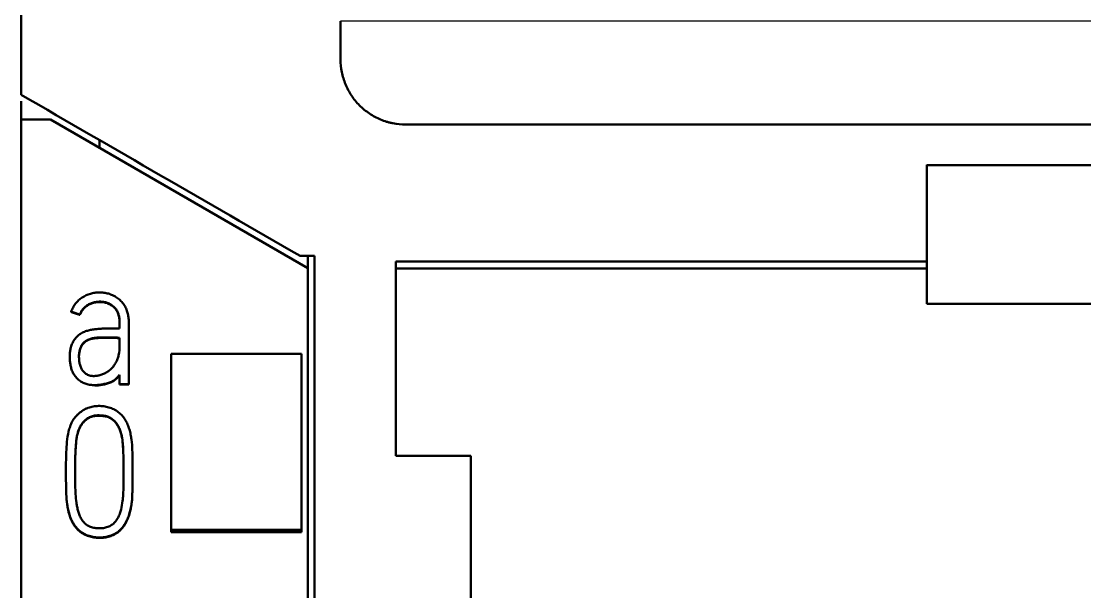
# Model space of a CAD drawing. Header units: millimetres. Extents: x 0 to 594, y 0 to 420.
# Drawn here: x 252.24 to 268.56, y 352.27 to 361.02 of the extents above; entities that cross this region are included whole.
import ezdxf

# ---------------------------------------------------------------- set-up
doc = ezdxf.new("R2010")
doc.units = ezdxf.units.MM
doc.layers.add('1', color=7, linetype='Continuous')

msp = doc.modelspace()

# ---------------------------------------------------------------- linework, layer by layer
at = {"layer": '1', "color": 7, "linetype": 'Continuous', "lineweight": 50}
for p, q in [((257.141, 361.019), (257.141, 360.434)), ((252.241, 359.795), (252.241, 359.514)), ((252.241, 359.514), (252.241, 246.096)), ((252.691, 359.514), (252.241, 359.514)), ((252.691, 359.514), (256.641, 357.234)), ((258.141, 359.434), (281.141, 359.434)), ((253.441, 359.081), (253.441, 359.198)), ((273.141, 358.812), (266.141, 358.812)), ((256.741, 357.42), (256.519, 357.42)), ((256.741, 357.42), (256.519, 357.42)), ((256.641, 357.42), (256.641, 357.234)), ((257.991, 354.354), (257.991, 357.334)), ((266.141, 357.334), (257.991, 357.334)), ((266.141, 357.228), (266.141, 357.334)), ((256.641, 357.234), (256.641, 248.419)), ((266.141, 357.228), (257.991, 357.228)), ((266.141, 356.684), (266.141, 357.228)), ((273.141, 356.684), (266.141, 356.684)), ((253.008, 356.565), (253.008, 356.558)), ((253.142, 356.52), (253.142, 356.514)), ((253.893, 356.364), (253.893, 356.37)), ((253.749, 356.164), (253.749, 356.026)), ((252.986, 355.875), (252.986, 355.869)), ((254.541, 353.216), (254.541, 355.92)), ((256.541, 355.92), (254.541, 355.92)), ((256.541, 353.216), (256.541, 355.92)), ((253.749, 355.596), (253.749, 355.453)), ((253.749, 355.453), (253.749, 355.446)), ((253.749, 355.453), (253.891, 355.453)), ((253.891, 355.446), (253.749, 355.446)), ((253.891, 355.453), (253.891, 355.446)), ((259.141, 354.354), (257.991, 354.354)), ((252.926, 354.12), (252.926, 354.114)), ((253.95, 354.072), (253.95, 354.079)), ((254.541, 353.182), (254.541, 353.216)), ((256.541, 353.216), (254.541, 353.216)), ((256.541, 353.182), (256.541, 353.216)), ((256.541, 353.182), (254.541, 353.182))]:
    msp.add_line(p, q, dxfattribs=at)
at = {"layer": '1', "color": 7, "linetype": 'Continuous', "lineweight": 25}
msp.add_line((282.141, 361.019), (257.141, 361.019), dxfattribs=at)
at = {"layer": '1', "color": 7, "linetype": 'Continuous', "lineweight": 50}
for points, knots in [([(252.241, 371.834), (252.241, 370.749), (252.241, 367.144), (252.241, 363.162), (252.241, 360.264), (252.241, 359.89)], [0, 0, 0, 0, 0.272684, 0.906013, 1, 1, 1, 1]), ([(257.141, 360.434), (257.141, 360.368), (257.148, 360.303), (257.167, 360.208), (257.175, 360.176), (257.194, 360.114), (257.205, 360.083), (257.243, 359.992), (257.273, 359.935), (257.327, 359.853), (257.346, 359.827), (257.387, 359.776), (257.409, 359.751), (257.478, 359.682), (257.529, 359.641), (257.61, 359.586), (257.639, 359.569), (257.697, 359.538), (257.756, 359.51), (257.817, 359.488), (257.864, 359.474), (257.88, 359.469), (257.912, 359.461), (257.928, 359.457), (258.009, 359.441), (258.074, 359.434), (258.141, 359.434)], [0, 0, 0, 0, 0.125, 0.125, 0.1875, 0.1875, 0.25, 0.25, 0.375, 0.375, 0.4375, 0.4375, 0.5, 0.5, 0.625, 0.625, 0.6875, 0.6875, 0.75, 0.8125, 0.8125, 0.84375, 0.84375, 0.875, 0.875, 1, 1, 1, 1]), ([(256.741, 357.42), (256.741, 354.376), (256.741, 344.806), (256.741, 330.636), (256.741, 316.069), (256.741, 301.859), (256.741, 287.565), (256.741, 272.079), (256.741, 259.439), (256.741, 251.474), (256.741, 248.133)], [0, 0, 0, 0, 0.083934, 0.263736, 0.389889, 0.484142, 0.653794, 0.78188, 0.908517, 1, 1, 1, 1]), ([(253.891, 355.453), (253.891, 355.545), (253.891, 355.638), (253.891, 355.777), (253.891, 355.824), (253.891, 355.916), (253.891, 355.963), (253.891, 356.032), (253.891, 356.056), (253.89, 356.102), (253.89, 356.148), (253.89, 356.195), (253.89, 356.241), (253.891, 356.264), (253.892, 356.334), (253.894, 356.38), (253.89, 356.45), (253.888, 356.473), (253.88, 356.519), (253.874, 356.541), (253.861, 356.585), (253.852, 356.607), (253.836, 356.638), (253.831, 356.649), (253.819, 356.668), (253.812, 356.678), (253.791, 356.706), (253.776, 356.723), (253.751, 356.747), (253.742, 356.755), (253.724, 356.769), (253.714, 356.776), (253.685, 356.796), (253.665, 356.807), (253.633, 356.821), (253.622, 356.826), (253.6, 356.834), (253.589, 356.838), (253.556, 356.847), (253.533, 356.852), (253.498, 356.857), (253.486, 356.858), (253.463, 356.859), (253.451, 356.86), (253.416, 356.86), (253.393, 356.858), (253.359, 356.853), (253.347, 356.851), (253.324, 356.846), (253.313, 356.843), (253.257, 356.827), (253.215, 356.807), (253.156, 356.768), (253.138, 356.754), (253.104, 356.723), (253.088, 356.706), (253.067, 356.678), (253.06, 356.669), (253.047, 356.649), (253.03, 356.619), (253.016, 356.587), (253.008, 356.565)], [0, 0, 0, 0, 0.125, 0.125, 0.1875, 0.1875, 0.25, 0.25, 0.28125, 0.28125, 0.3125, 0.34375, 0.34375, 0.375, 0.375, 0.4375, 0.4375, 0.46875, 0.46875, 0.5, 0.5, 0.53125, 0.53125, 0.546875, 0.546875, 0.5625, 0.5625, 0.59375, 0.59375, 0.609375, 0.609375, 0.625, 0.625, 0.65625, 0.65625, 0.671875, 0.671875, 0.6875, 0.6875, 0.71875, 0.71875, 0.734375, 0.734375, 0.75, 0.75, 0.78125, 0.78125, 0.796875, 0.796875, 0.8125, 0.8125, 0.875, 0.875, 0.90625, 0.90625, 0.9375, 0.9375, 0.953125, 0.953125, 0.96875, 1, 1, 1, 1]), ([(253.142, 356.52), (253.148, 356.54), (253.157, 356.558), (253.172, 356.585), (253.178, 356.593), (253.191, 356.609), (253.197, 356.617), (253.219, 356.639), (253.235, 356.651), (253.27, 356.674), (253.288, 356.683), (253.325, 356.699), (253.345, 356.705), (253.385, 356.714), (253.405, 356.717), (253.436, 356.718), (253.446, 356.719), (253.467, 356.718), (253.477, 356.717), (253.507, 356.714), (253.527, 356.71), (253.557, 356.701), (253.566, 356.698), (253.585, 356.69), (253.595, 356.686), (253.622, 356.671), (253.639, 356.659), (253.662, 356.639), (253.669, 356.632), (253.683, 356.617), (253.696, 356.601), (253.707, 356.584), (253.717, 356.566), (253.721, 356.557), (253.733, 356.528), (253.739, 356.509), (253.744, 356.479), (253.746, 356.468), (253.748, 356.448), (253.748, 356.438), (253.749, 356.407), (253.749, 356.387), (253.749, 356.346), (253.749, 356.326), (253.749, 356.305)], [0, 0, 0, 0, 0.0625, 0.0625, 0.09375, 0.09375, 0.125, 0.125, 0.1875, 0.1875, 0.25, 0.25, 0.3125, 0.3125, 0.375, 0.375, 0.40625, 0.40625, 0.4375, 0.4375, 0.5, 0.5, 0.53125, 0.53125, 0.5625, 0.5625, 0.625, 0.625, 0.65625, 0.65625, 0.6875, 0.71875, 0.71875, 0.75, 0.75, 0.8125, 0.8125, 0.84375, 0.84375, 0.875, 0.875, 0.9375, 0.9375, 1, 1, 1, 1]), ([(253.749, 356.392), (253.749, 356.402), (253.749, 356.411), (253.748, 356.431), (253.748, 356.441), (253.746, 356.462), (253.744, 356.472), (253.739, 356.502), (253.733, 356.522), (253.722, 356.55), (253.717, 356.559), (253.707, 356.577), (253.696, 356.594), (253.683, 356.61), (253.67, 356.625), (253.662, 356.632), (253.639, 356.653), (253.622, 356.664), (253.595, 356.679), (253.586, 356.683), (253.567, 356.691), (253.548, 356.698), (253.528, 356.703), (253.508, 356.707), (253.497, 356.709), (253.467, 356.712), (253.446, 356.713), (253.416, 356.711), (253.406, 356.71), (253.385, 356.707), (253.375, 356.706), (253.345, 356.699), (253.326, 356.693), (253.297, 356.681), (253.288, 356.677), (253.27, 356.667), (253.261, 356.662), (253.235, 356.645), (253.219, 356.633), (253.197, 356.611), (253.19, 356.603), (253.178, 356.587), (253.167, 356.57), (253.157, 356.552), (253.149, 356.533), (253.145, 356.524), (253.142, 356.514)], [0, 0, 0, 0, 0.033132, 0.033132, 0.067663, 0.067663, 0.102194, 0.102194, 0.171256, 0.171256, 0.205787, 0.205787, 0.240318, 0.274849, 0.274849, 0.30938, 0.30938, 0.378442, 0.378442, 0.412973, 0.412973, 0.447504, 0.482035, 0.482035, 0.516566, 0.516566, 0.585628, 0.585628, 0.620159, 0.620159, 0.65469, 0.65469, 0.723752, 0.723752, 0.758283, 0.758283, 0.792814, 0.792814, 0.861876, 0.861876, 0.896407, 0.896407, 0.930938, 0.965469, 0.965469, 1, 1, 1, 1]), ([(253.749, 356.305), (253.705, 356.306), (253.661, 356.306), (253.595, 356.305), (253.573, 356.305), (253.529, 356.305), (253.485, 356.304), (253.441, 356.302), (253.397, 356.298), (253.375, 356.296), (253.331, 356.29), (253.309, 356.287), (253.277, 356.279), (253.266, 356.276), (253.245, 356.27), (253.235, 356.267), (253.204, 356.255), (253.184, 356.246), (253.147, 356.224), (253.129, 356.211), (253.095, 356.182), (253.08, 356.167), (253.053, 356.132), (253.042, 356.114), (253.022, 356.074), (253.014, 356.054), (253.001, 356.012), (252.996, 355.991), (252.991, 355.959), (252.99, 355.948), (252.987, 355.926), (252.985, 355.893), (252.985, 355.861), (252.988, 355.817), (252.989, 355.796), (252.994, 355.763), (252.996, 355.753), (253, 355.731), (253.002, 355.72), (253.01, 355.689), (253.017, 355.668), (253.03, 355.638), (253.035, 355.628), (253.045, 355.609), (253.051, 355.599), (253.069, 355.572), (253.082, 355.555), (253.105, 355.531), (253.113, 355.524), (253.13, 355.51), (253.139, 355.503), (253.167, 355.485), (253.186, 355.475), (253.217, 355.463), (253.227, 355.459), (253.248, 355.453), (253.259, 355.45), (253.291, 355.443), (253.313, 355.44), (253.357, 355.438), (253.379, 355.438), (253.423, 355.441), (253.445, 355.443), (253.488, 355.45), (253.51, 355.454), (253.542, 355.461), (253.552, 355.464), (253.574, 355.47), (253.584, 355.473), (253.615, 355.485), (253.635, 355.494), (253.663, 355.512), (253.672, 355.518), (253.689, 355.532), (253.697, 355.539), (253.721, 355.562), (253.736, 355.578), (253.749, 355.596)], [0, 0, 0, 0, 0.0625, 0.0625, 0.09375, 0.09375, 0.125, 0.15625, 0.15625, 0.1875, 0.1875, 0.21875, 0.21875, 0.234375, 0.234375, 0.25, 0.25, 0.28125, 0.28125, 0.3125, 0.3125, 0.34375, 0.34375, 0.375, 0.375, 0.40625, 0.40625, 0.4375, 0.4375, 0.453125, 0.453125, 0.46875, 0.5, 0.5, 0.53125, 0.53125, 0.546875, 0.546875, 0.5625, 0.5625, 0.59375, 0.59375, 0.609375, 0.609375, 0.625, 0.625, 0.65625, 0.65625, 0.671875, 0.671875, 0.6875, 0.6875, 0.71875, 0.71875, 0.734375, 0.734375, 0.75, 0.75, 0.78125, 0.78125, 0.8125, 0.8125, 0.84375, 0.84375, 0.875, 0.875, 0.890625, 0.890625, 0.90625, 0.90625, 0.9375, 0.9375, 0.953125, 0.953125, 0.96875, 0.96875, 1, 1, 1, 1]), ([(253.749, 356.026), (253.75, 355.987), (253.747, 355.948), (253.737, 355.901), (253.734, 355.891), (253.729, 355.872), (253.726, 355.863), (253.717, 355.835), (253.709, 355.817), (253.692, 355.782), (253.682, 355.765), (253.666, 355.741), (253.66, 355.733), (253.648, 355.717), (253.642, 355.71), (253.622, 355.688), (253.608, 355.674), (253.577, 355.65), (253.561, 355.639), (253.535, 355.625), (253.526, 355.62), (253.508, 355.612), (253.499, 355.608), (253.472, 355.597), (253.453, 355.591), (253.414, 355.582), (253.395, 355.579), (253.365, 355.577), (253.355, 355.577), (253.336, 355.577), (253.326, 355.578), (253.296, 355.583), (253.277, 355.589), (253.25, 355.601), (253.242, 355.606), (253.225, 355.617), (253.218, 355.623), (253.203, 355.637), (253.196, 355.644), (253.184, 355.659), (253.178, 355.667), (253.168, 355.684), (253.163, 355.693), (253.155, 355.711), (253.151, 355.72), (253.142, 355.748), (253.137, 355.767), (253.132, 355.796), (253.131, 355.806), (253.129, 355.825), (253.124, 355.874), (253.127, 355.922), (253.137, 355.971), (253.14, 355.98), (253.146, 355.999), (253.149, 356.008), (253.161, 356.036), (253.17, 356.053), (253.188, 356.077), (253.195, 356.084), (253.209, 356.098), (253.217, 356.105), (253.233, 356.116), (253.241, 356.122), (253.259, 356.131), (253.268, 356.135), (253.295, 356.147), (253.314, 356.152), (253.353, 356.16), (253.373, 356.163), (253.412, 356.167), (253.432, 356.168), (253.472, 356.169), (253.492, 356.169), (253.551, 356.17), (253.591, 356.171), (253.67, 356.169), (253.709, 356.167), (253.749, 356.164)], [0, 0, 0, 0, 0.0625, 0.0625, 0.078125, 0.078125, 0.09375, 0.09375, 0.125, 0.125, 0.15625, 0.15625, 0.171875, 0.171875, 0.1875, 0.1875, 0.21875, 0.21875, 0.25, 0.25, 0.265625, 0.265625, 0.28125, 0.28125, 0.3125, 0.3125, 0.34375, 0.34375, 0.359375, 0.359375, 0.375, 0.375, 0.40625, 0.40625, 0.421875, 0.421875, 0.4375, 0.4375, 0.453125, 0.453125, 0.46875, 0.46875, 0.484375, 0.484375, 0.5, 0.5, 0.53125, 0.53125, 0.546875, 0.546875, 0.5625, 0.625, 0.625, 0.640625, 0.640625, 0.65625, 0.65625, 0.6875, 0.6875, 0.703125, 0.703125, 0.71875, 0.71875, 0.734375, 0.734375, 0.75, 0.75, 0.78125, 0.78125, 0.8125, 0.8125, 0.84375, 0.84375, 0.875, 0.875, 0.9375, 0.9375, 1, 1, 1, 1]), ([(253.749, 356.158), (253.71, 356.161), (253.672, 356.163), (253.595, 356.165), (253.556, 356.164), (253.498, 356.163), (253.479, 356.163), (253.441, 356.162), (253.421, 356.161), (253.383, 356.158), (253.364, 356.156), (253.335, 356.151), (253.325, 356.148), (253.306, 356.143), (253.297, 356.14), (253.269, 356.13), (253.251, 356.121), (253.226, 356.105), (253.218, 356.099), (253.203, 356.086), (253.196, 356.079), (253.183, 356.064), (253.177, 356.056), (253.166, 356.039), (253.162, 356.03), (253.153, 356.013), (253.15, 356.003), (253.143, 355.985), (253.14, 355.975), (253.13, 355.934), (253.126, 355.901), (253.126, 355.869)], [0, 0, 0, 0, 0.14645, 0.14645, 0.292901, 0.292901, 0.366126, 0.366126, 0.439351, 0.439351, 0.512576, 0.512576, 0.549189, 0.549189, 0.585802, 0.585802, 0.659027, 0.659027, 0.695639, 0.695639, 0.732252, 0.732252, 0.768865, 0.768865, 0.805477, 0.805477, 0.84209, 0.84209, 0.878702, 0.878702, 1, 1, 1, 1]), ([(253.749, 355.59), (253.736, 355.572), (253.721, 355.556), (253.698, 355.533), (253.69, 355.526), (253.672, 355.513), (253.663, 355.506), (253.636, 355.489), (253.616, 355.479), (253.575, 355.464), (253.554, 355.458), (253.511, 355.448), (253.49, 355.444), (253.447, 355.437), (253.414, 355.433), (253.38, 355.432), (253.369, 355.432)], [0, 0, 0, 0, 0.15321, 0.15321, 0.229815, 0.229815, 0.306419, 0.306419, 0.459629, 0.459629, 0.612839, 0.612839, 0.766049, 0.766049, 0.919258, 1, 1, 1, 1]), ([(253.267, 355.089), (253.293, 355.098), (253.319, 355.105), (253.372, 355.115), (253.398, 355.117), (253.453, 355.118), (253.48, 355.116), (253.533, 355.109), (253.559, 355.103), (253.611, 355.088), (253.637, 355.079), (253.673, 355.061), (253.685, 355.055), (253.708, 355.041), (253.719, 355.033), (253.752, 355.009), (253.771, 354.99), (253.798, 354.96), (253.806, 354.95), (253.822, 354.928), (253.829, 354.917), (253.85, 354.882), (253.862, 354.858), (253.883, 354.809), (253.892, 354.784), (253.904, 354.746), (253.908, 354.733), (253.914, 354.707), (253.923, 354.668), (253.938, 354.576), (253.943, 354.498), (253.948, 354.392), (253.949, 354.339), (253.95, 354.234), (253.95, 354.181), (253.95, 354.075), (253.95, 353.969), (253.949, 353.864), (253.945, 353.758), (253.943, 353.706), (253.932, 353.601), (253.923, 353.548), (253.906, 353.483), (253.902, 353.47), (253.894, 353.445), (253.89, 353.432), (253.875, 353.394), (253.865, 353.37), (253.846, 353.334), (253.84, 353.322), (253.826, 353.299), (253.818, 353.288), (253.795, 353.255), (253.778, 353.235), (253.748, 353.207), (253.738, 353.198), (253.717, 353.181), (253.705, 353.174), (253.671, 353.153), (253.647, 353.141), (253.608, 353.127), (253.595, 353.123), (253.569, 353.115), (253.556, 353.112), (253.516, 353.105), (253.489, 353.102), (253.435, 353.1), (253.408, 353.101), (253.354, 353.107), (253.328, 353.112), (253.289, 353.122), (253.276, 353.126), (253.25, 353.135), (253.238, 353.141), (253.201, 353.158), (253.177, 353.171), (253.145, 353.195), (253.134, 353.204), (253.114, 353.222), (253.104, 353.232), (253.077, 353.262), (253.061, 353.283), (253.039, 353.318), (253.032, 353.329), (253.019, 353.353), (253.013, 353.365), (252.997, 353.402), (252.987, 353.427), (252.975, 353.465), (252.972, 353.478), (252.965, 353.504), (252.962, 353.518), (252.954, 353.557), (252.95, 353.584), (252.932, 353.716), (252.929, 353.823), (252.927, 353.983), (252.926, 354.036), (252.926, 354.143), (252.926, 354.196), (252.928, 354.303), (252.929, 354.356), (252.934, 354.462), (252.937, 354.515), (252.948, 354.621), (252.955, 354.674), (252.974, 354.752), (252.981, 354.778), (252.995, 354.817), (253, 354.829), (253.011, 354.854), (253.017, 354.866), (253.037, 354.902), (253.052, 354.925), (253.078, 354.957), (253.087, 354.967), (253.106, 354.986), (253.116, 354.996), (253.147, 355.022), (253.169, 355.039), (253.205, 355.06), (253.217, 355.066), (253.235, 355.075), (253.245, 355.08), (253.254, 355.084), (253.261, 355.086), (253.264, 355.087), (253.267, 355.089)], [0, 0, 0, 0, 0.015625, 0.015625, 0.03125, 0.03125, 0.046875, 0.046875, 0.0625, 0.0625, 0.078125, 0.078125, 0.085937, 0.085937, 0.09375, 0.09375, 0.109375, 0.109375, 0.117187, 0.117187, 0.125, 0.125, 0.140625, 0.140625, 0.15625, 0.15625, 0.164062, 0.164062, 0.171875, 0.1875, 0.21875, 0.21875, 0.25, 0.25, 0.28125, 0.28125, 0.3125, 0.34375, 0.34375, 0.375, 0.375, 0.40625, 0.40625, 0.414062, 0.414062, 0.421875, 0.421875, 0.4375, 0.4375, 0.445312, 0.445312, 0.453125, 0.453125, 0.46875, 0.46875, 0.476562, 0.476562, 0.484375, 0.484375, 0.5, 0.5, 0.507812, 0.507812, 0.515625, 0.515625, 0.53125, 0.53125, 0.546875, 0.546875, 0.5625, 0.5625, 0.570312, 0.570312, 0.578125, 0.578125, 0.59375, 0.59375, 0.601562, 0.601562, 0.609375, 0.609375, 0.625, 0.625, 0.632812, 0.632812, 0.640625, 0.640625, 0.65625, 0.65625, 0.664062, 0.664062, 0.671875, 0.671875, 0.6875, 0.6875, 0.75, 0.75, 0.78125, 0.78125, 0.8125, 0.8125, 0.84375, 0.84375, 0.875, 0.875, 0.90625, 0.90625, 0.921875, 0.921875, 0.929687, 0.929687, 0.9375, 0.9375, 0.953125, 0.953125, 0.960937, 0.960937, 0.96875, 0.96875, 0.984375, 0.984375, 0.992187, 0.992187, 0.996094, 0.998047, 0.998047, 1, 1, 1, 1]), ([(253.61, 354.936), (253.63, 354.925), (253.648, 354.912), (253.68, 354.881), (253.694, 354.863), (253.719, 354.826), (253.73, 354.807), (253.749, 354.767), (253.758, 354.746), (253.779, 354.682), (253.788, 354.639), (253.796, 354.573), (253.798, 354.551), (253.802, 354.506), (253.803, 354.484), (253.808, 354.373), (253.811, 354.284), (253.812, 354.106), (253.811, 354.017), (253.81, 353.883), (253.809, 353.816), (253.805, 353.749), (253.802, 353.705), (253.799, 353.683), (253.791, 353.617), (253.783, 353.573), (253.766, 353.508), (253.76, 353.487), (253.745, 353.445), (253.736, 353.424), (253.721, 353.395), (253.715, 353.385), (253.703, 353.366), (253.697, 353.357), (253.676, 353.331), (253.66, 353.315), (253.633, 353.295), (253.623, 353.289), (253.604, 353.278), (253.594, 353.273), (253.573, 353.264), (253.562, 353.26), (253.541, 353.254), (253.53, 353.251), (253.497, 353.244), (253.475, 353.242), (253.441, 353.241), (253.43, 353.241), (253.407, 353.242), (253.396, 353.243), (253.363, 353.247), (253.341, 353.252), (253.309, 353.262), (253.298, 353.266), (253.278, 353.275), (253.258, 353.286), (253.239, 353.298), (253.221, 353.312), (253.213, 353.32), (253.197, 353.336), (253.19, 353.344), (253.177, 353.362), (253.171, 353.371), (253.154, 353.4), (253.144, 353.421), (253.127, 353.462), (253.12, 353.483), (253.108, 353.526), (253.103, 353.547), (253.094, 353.591), (253.083, 353.656), (253.077, 353.721), (253.069, 353.852), (253.068, 353.94), (253.068, 354.072), (253.068, 354.116), (253.068, 354.204), (253.069, 354.248), (253.07, 354.336), (253.071, 354.379), (253.075, 354.467), (253.078, 354.511), (253.086, 354.599), (253.092, 354.642), (253.105, 354.696), (253.108, 354.706), (253.114, 354.728), (253.118, 354.738), (253.129, 354.769), (253.138, 354.789), (253.16, 354.827), (253.172, 354.845), (253.2, 354.879), (253.215, 354.895), (253.241, 354.917), (253.25, 354.923), (253.268, 354.935), (253.278, 354.941), (253.298, 354.95), (253.308, 354.955), (253.329, 354.962), (253.34, 354.964), (253.372, 354.971), (253.394, 354.974), (253.427, 354.975), (253.439, 354.974), (253.461, 354.974), (253.472, 354.973), (253.505, 354.969), (253.527, 354.966), (253.559, 354.958), (253.569, 354.954), (253.585, 354.948), (253.593, 354.945), (253.6, 354.941), (253.605, 354.939), (253.608, 354.938), (253.61, 354.936)], [0, 0, 0, 0, 0.015625, 0.015625, 0.03125, 0.03125, 0.046875, 0.046875, 0.0625, 0.0625, 0.09375, 0.09375, 0.109375, 0.109375, 0.125, 0.125, 0.1875, 0.1875, 0.25, 0.25, 0.28125, 0.296875, 0.296875, 0.3125, 0.3125, 0.34375, 0.34375, 0.359375, 0.359375, 0.375, 0.375, 0.382813, 0.382813, 0.390625, 0.390625, 0.40625, 0.40625, 0.414063, 0.414063, 0.421875, 0.421875, 0.429688, 0.429688, 0.4375, 0.4375, 0.453125, 0.453125, 0.460938, 0.460938, 0.46875, 0.46875, 0.484375, 0.484375, 0.492188, 0.492188, 0.5, 0.507813, 0.507813, 0.515625, 0.515625, 0.523438, 0.523438, 0.53125, 0.53125, 0.546875, 0.546875, 0.5625, 0.5625, 0.578125, 0.578125, 0.59375, 0.625, 0.625, 0.6875, 0.6875, 0.71875, 0.71875, 0.75, 0.75, 0.78125, 0.78125, 0.8125, 0.8125, 0.84375, 0.84375, 0.851563, 0.851563, 0.859375, 0.859375, 0.875, 0.875, 0.890625, 0.890625, 0.90625, 0.90625, 0.914063, 0.914063, 0.921875, 0.921875, 0.929688, 0.929688, 0.9375, 0.9375, 0.953125, 0.953125, 0.960938, 0.960938, 0.96875, 0.96875, 0.984375, 0.984375, 0.992188, 0.992188, 0.996094, 0.998047, 0.998047, 1, 1, 1, 1]), ([(253.61, 354.93), (253.59, 354.941), (253.569, 354.949), (253.537, 354.957), (253.526, 354.959), (253.504, 354.963), (253.493, 354.964), (253.46, 354.968), (253.437, 354.969), (253.393, 354.967), (253.371, 354.965), (253.338, 354.958), (253.327, 354.955), (253.306, 354.947), (253.295, 354.943), (253.275, 354.933), (253.266, 354.928), (253.247, 354.915), (253.238, 354.908), (253.221, 354.893), (253.213, 354.886), (253.197, 354.87), (253.19, 354.861), (253.169, 354.835), (253.157, 354.816), (253.141, 354.787), (253.136, 354.777), (253.127, 354.756), (253.123, 354.746), (253.111, 354.714), (253.105, 354.693), (253.091, 354.628), (253.085, 354.584), (253.077, 354.496), (253.074, 354.452), (253.071, 354.363), (253.07, 354.319), (253.069, 354.23), (253.068, 354.186), (253.068, 354.103), (253.068, 354.064), (253.068, 354.025)], [0, 0, 0, 0, 0.050638, 0.050638, 0.075957, 0.075957, 0.101276, 0.101276, 0.151914, 0.151914, 0.202552, 0.202552, 0.227871, 0.227871, 0.25319, 0.25319, 0.278509, 0.278509, 0.303828, 0.303828, 0.329147, 0.329147, 0.354466, 0.354466, 0.405104, 0.405104, 0.430423, 0.430423, 0.455742, 0.455742, 0.50638, 0.50638, 0.607656, 0.607656, 0.708933, 0.708933, 0.810209, 0.810209, 0.911485, 0.911485, 1, 1, 1, 1]), ([(253.812, 354.121), (253.812, 354.146), (253.812, 354.171), (253.81, 354.284), (253.808, 354.372), (253.801, 354.505), (253.799, 354.549), (253.787, 354.636), (253.778, 354.679), (253.757, 354.741), (253.749, 354.762), (253.734, 354.791), (253.729, 354.801), (253.718, 354.821), (253.707, 354.839), (253.693, 354.857), (253.679, 354.874), (253.672, 354.882), (253.656, 354.898), (253.647, 354.905), (253.634, 354.915), (253.629, 354.919), (253.62, 354.925), (253.615, 354.927), (253.61, 354.93)], [0, 0, 0, 0, 0.086827, 0.086827, 0.391218, 0.391218, 0.543414, 0.543414, 0.695609, 0.695609, 0.771707, 0.771707, 0.809756, 0.809756, 0.847805, 0.885853, 0.885853, 0.923902, 0.923902, 0.961951, 0.961951, 0.980976, 0.980976, 1, 1, 1, 1]), ([(259.141, 354.354), (259.141, 352.331), (259.141, 343.782), (259.141, 330.636), (259.141, 316.069), (259.141, 301.859), (259.141, 287.565), (259.141, 272.079), (259.141, 259.32), (259.141, 250.439), (259.141, 246.181), (259.141, 245.383)], [0, 0, 0, 0, 0.055935, 0.236292, 0.362833, 0.457376, 0.627551, 0.756032, 0.883059, 0.978086, 1, 1, 1, 1]), ([(252.926, 354.114), (252.926, 354.052), (252.927, 353.989), (252.928, 353.873), (252.929, 353.819), (252.934, 353.712), (252.939, 353.659), (252.953, 353.553), (252.963, 353.5), (252.983, 353.436), (252.987, 353.423), (252.996, 353.398), (253.001, 353.386), (253.018, 353.349), (253.03, 353.326), (253.051, 353.292), (253.059, 353.281), (253.075, 353.259), (253.084, 353.249), (253.11, 353.219), (253.13, 353.2), (253.162, 353.176), (253.173, 353.169), (253.197, 353.155), (253.209, 353.148), (253.245, 353.131), (253.27, 353.121), (253.309, 353.11), (253.322, 353.107), (253.349, 353.102), (253.362, 353.1), (253.402, 353.095), (253.429, 353.094), (253.47, 353.095), (253.483, 353.095), (253.51, 353.098), (253.524, 353.1), (253.563, 353.107), (253.589, 353.114), (253.627, 353.127), (253.64, 353.132), (253.664, 353.144), (253.676, 353.15), (253.711, 353.171), (253.733, 353.186), (253.763, 353.214), (253.772, 353.224), (253.79, 353.244), (253.807, 353.265), (253.822, 353.287), (253.836, 353.31), (253.843, 353.322), (253.862, 353.357), (253.873, 353.382), (253.892, 353.432), (253.9, 353.457), (253.914, 353.509), (253.92, 353.535), (253.93, 353.588), (253.934, 353.614), (253.943, 353.693), (253.945, 353.747), (253.949, 353.853), (253.949, 353.906), (253.95, 353.997), (253.95, 354.035), (253.95, 354.072)], [0, 0, 0, 0, 0.073866, 0.073866, 0.136839, 0.136839, 0.199811, 0.199811, 0.262783, 0.262783, 0.278526, 0.278526, 0.29427, 0.29427, 0.325756, 0.325756, 0.341499, 0.341499, 0.357242, 0.357242, 0.388728, 0.388728, 0.404471, 0.404471, 0.420214, 0.420214, 0.4517, 0.4517, 0.467443, 0.467443, 0.483186, 0.483186, 0.514673, 0.514673, 0.530416, 0.530416, 0.546159, 0.546159, 0.577645, 0.577645, 0.593388, 0.593388, 0.609131, 0.609131, 0.640617, 0.640617, 0.65636, 0.65636, 0.672103, 0.687846, 0.687846, 0.703589, 0.703589, 0.735076, 0.735076, 0.766562, 0.766562, 0.798048, 0.798048, 0.829534, 0.829534, 0.892506, 0.892506, 0.955479, 0.955479, 1, 1, 1, 1])]:
    msp.add_open_spline(points, degree=3, knots=knots, dxfattribs=at)
for points in [[(256.519, 357.42), (255.093, 358.243), (253.667, 359.066), (252.241, 359.89)], [(266.141, 358.817), (266.141, 358.323), (266.141, 357.828), (266.141, 357.334)], [(253.893, 356.364), (253.893, 356.337), (253.892, 356.31), (253.891, 356.283)]]:
    msp.add_open_spline(points, degree=3, dxfattribs=at)
for points, weights in [([(253.008, 356.565), (253.075, 356.542), (253.142, 356.52)], [0.499999970269, 0.500000029731, 0.499999970269]), ([(253.142, 356.514), (253.075, 356.536), (253.008, 356.558)], [0.499999611809, 0.500000388191, 0.499999611809])]:
    msp.add_rational_spline(points, weights, degree=2, dxfattribs=at)

doc.saveas('drawing.dxf')
